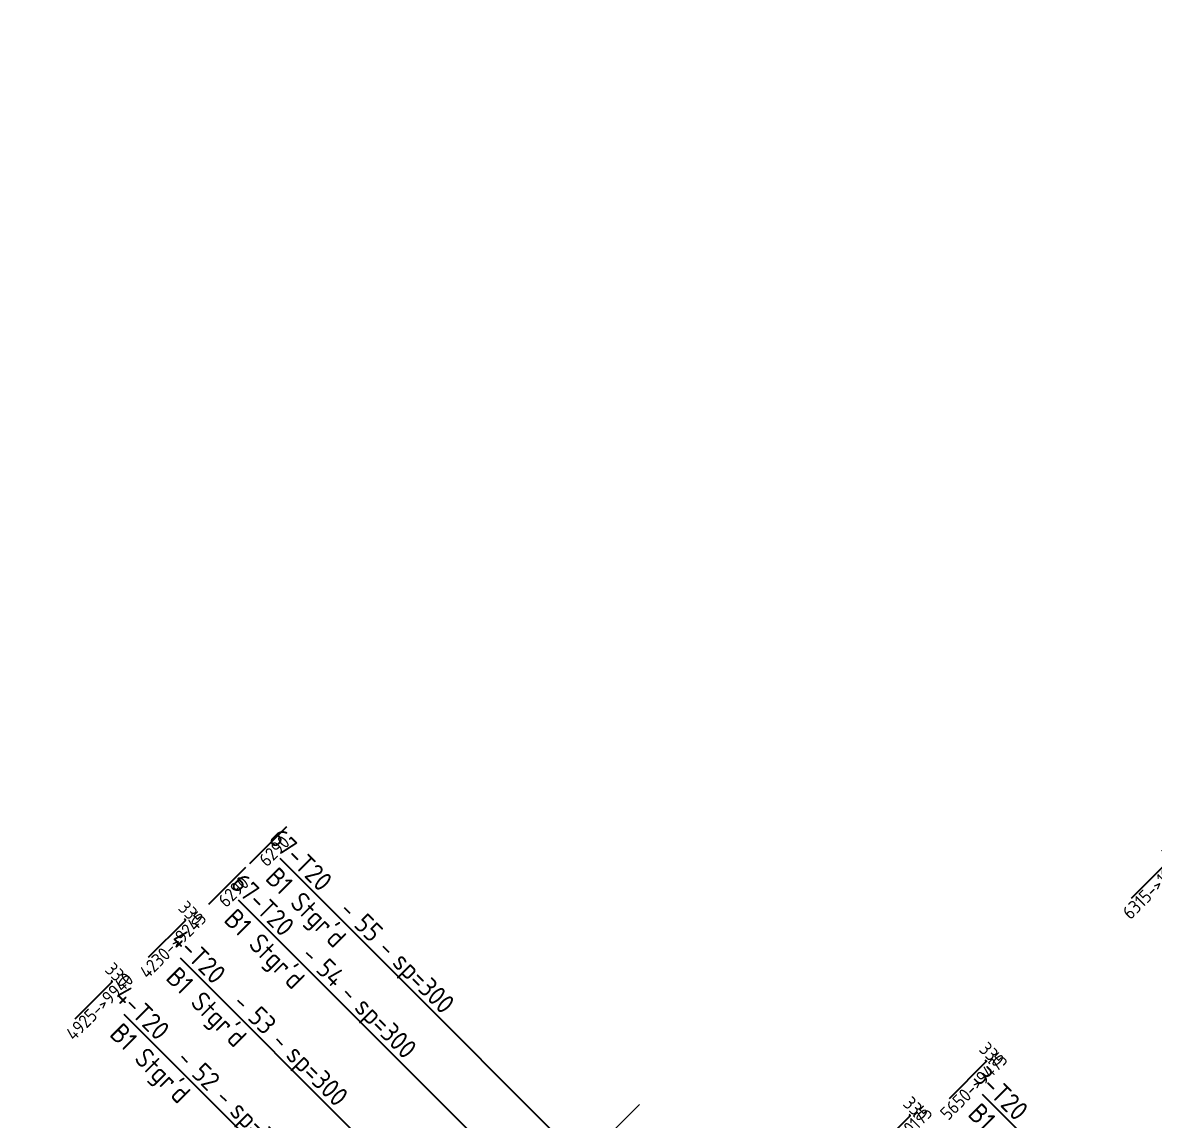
# Model space of a CAD drawing. Extents: x 660761725 to 1323371458, y 2734871439 to 5470067957.
# Drawn here: x 661309906 to 661325178, y 2735068390 to 2735083199 of the extents above; entities that cross this region are included whole.
import ezdxf
from ezdxf.enums import TextEntityAlignment as Align

# ---------------------------------------------------------------- set-up
doc = ezdxf.new("R2010")
doc.units = 0
doc.linetypes.add('AXES', pattern=[1.95, 1.2, -0.25, 0.25, -0.25])
doc.linetypes.add('sbp_axis_short', pattern=[10, 5, -2.5, 0, -2.5])
doc.layers.add('A-FLOR-PATT', color=7, linetype='Continuous', lineweight=15)
doc.layers.add('S-GRID', color=7, linetype='Continuous', lineweight=9)
for name, color, linetype in [('S-AXIS', 20, 'AXES'), ('S-RDIMO', 8, 'Continuous'), ('S-RSYMB', 7, 'Continuous'), ('S-SIMPLETEXT', 7, 'Continuous')]:
    doc.layers.add(name, color=color, linetype=linetype)
doc.styles.add('ARMACAD', font='isocp.shx')

# ---------------------------------------------------------------- blocks, each defined once
blk = doc.blocks.new('I am… All Range.')
at = {"layer": 'S-GRID', "color": 8, "linetype": 'sbp_axis_short', "lineweight": 13, "ltscale": 150}
blk.add_line((662607615.9, 2734529423.5), (662643100.4, 2734564908.1), dxfattribs=at)
blk = doc.blocks.new('I am… Atomic.')
at = {"layer": 'A-FLOR-PATT', "transparency": 33554600}
h = blk.add_hatch(dxfattribs=at)
h.set_pattern_fill('ANSI31', color=8, scale=50, angle=30, style=0)
edge = h.paths.add_edge_path()
edge.add_line((662389968, 2734579123), (662390008, 2734579503))
edge.add_line((662342115, 2734544593), (662390008, 2734579503))
edge.add_line((662363196, 2734559608), (662389968, 2734579123))
edge.add_line((662362418, 2734559041), (662363720, 2734559990))
edge.add_line((662346720, 2734547599), (662362784, 2734559308))
edge.add_line((662345822, 2734546943), (662347578, 2734548224))
edge.add_line((662342293, 2734544371), (662346307, 2734547298))
edge.add_line((662325865, 2734528371), (662342115, 2734544593))
edge.add_line((662340491, 2734542572), (662342150, 2734544229))
edge.add_line((662339422, 2734541505), (662341320, 2734543400))
edge.add_line((662336598, 2734538686), (662340137, 2734542219))
edge.add_line((662332706, 2734534801), (662336244, 2734538332))
edge.add_line((662332253, 2734534348), (662332783, 2734534877))
edge.add_line((662326312, 2734528418), (662332352, 2734534447))
edge.add_line((662325865, 2734528371), (662326312, 2734528418))
h = blk.add_hatch(dxfattribs=at)
h.set_pattern_fill('ANSI31', color=8, scale=50, angle=30, style=0)
edge = h.paths.add_edge_path()
edge.add_line((662389968, 2734579123), (662390008, 2734579503))
edge.add_line((662390179, 2734578973), (662393574, 2734576559))
edge.add_line((662390390, 2734578823), (662389968, 2734579123))
edge.add_line((662401600, 2734571260), (662390008, 2734579503))
edge.add_line((662401045, 2734570742), (662400997, 2734571281))
edge.add_line((662400997, 2734571281), (662391834, 2734577796))
edge.add_line((662401632, 2734570910), (662401600, 2734571260))
edge.add_line((662398386, 2734568087), (662401045, 2734570742))
edge.add_line((662378066, 2734545768), (662383150, 2734551353))
edge.add_line((662383150, 2734551353), (662388235, 2734556938))
edge.add_line((662388235, 2734556938), (662393319, 2734562522))
edge.add_line((662393319, 2734562522), (662398404, 2734568107))
edge.add_line((662377177, 2734544792), (662378390, 2734546124))
edge.add_line((662345220, 2734509691), (662350638, 2734515642))
edge.add_line((662350638, 2734515642), (662356056, 2734521594))
edge.add_line((662356056, 2734521594), (662361474, 2734527545))
edge.add_line((662361474, 2734527545), (662366893, 2734533496))
edge.add_line((662366893, 2734533496), (662372311, 2734539447))
edge.add_line((662372311, 2734539447), (662377729, 2734545399))
edge.add_line((662345268, 2734509156), (662400082, 2734569363))
edge.add_line((662401419, 2734570691), (662400941, 2734570214))
edge.add_line((662400082, 2734569363), (662401632, 2734570910))
h = blk.add_hatch(dxfattribs=at)
h.set_pattern_fill('ANSI31', color=8, scale=50, angle=30, style=0)
edge = h.paths.add_edge_path()
edge.add_line((662345468, 2734510143), (662345661, 2734509589))
edge.add_line((662345220, 2734509691), (662350638, 2734515642))
edge.add_line((662350638, 2734515642), (662356056, 2734521594))
edge.add_line((662356056, 2734521594), (662361474, 2734527545))
edge.add_line((662361474, 2734527545), (662366893, 2734533496))
edge.add_line((662366893, 2734533496), (662372311, 2734539447))
edge.add_line((662372311, 2734539447), (662377729, 2734545399))
edge.add_line((662345268, 2734509156), (662400082, 2734569363))
blk = doc.blocks.new('cadf_10')
at = {"color": 1}
for p, q in [((-4.16, 1.2), (-5.64, 1.2)), ((4.16, 1.2), (5.64, 1.2))]:
    blk.add_line(p, q, dxfattribs=at)
at = {"style": 'ARMACAD'}
for tag, p in [('$COM1', (-10.94, 2.54)), ('$COM2', (-9.76, -5.3))]:
    blk.add_attdef(tag, text='', height=3.5, dxfattribs=at).set_placement(p, align=Align.BOTTOM_RIGHT)
at = {"color": 1, "style": 'ARMACAD'}
blk.add_attdef('$NUM', text='', height=3.5, dxfattribs=at).set_placement((0, 0), align=Align.CENTER)
blk = doc.blocks.new('*U435', base_point=(661311932, 2735070756))
at = {"layer": 'S-RSYMB'}
blk.add_lwpolyline([(661311696, 2735070496), (661312194, 2735070994, 0.414214), (661312194, 2735071003), (661312182, 2735071015)], format="xyb", dxfattribs=at)
at = {"layer": 'S-RSYMB', "style": 'ARMACAD'}
for tag, rotation, p in [('D1', 315, (661312270, 2735071090)), ('D0', 45, (661312026, 2735070664))]:
    blk.add_attdef(tag, text='', height=180, rotation=rotation, dxfattribs=at).set_placement(p, align=Align.MIDDLE_CENTER)
blk = doc.blocks.new('*U436', base_point=(661313243, 2735072067))
at = {"layer": 'S-RSYMB'}
blk.add_lwpolyline([(661313008, 2735071807), (661313506, 2735072305, 0.414214), (661313506, 2735072314), (661313493, 2735072327)], format="xyb", dxfattribs=at)
at = {"layer": 'S-RSYMB', "style": 'ARMACAD'}
for tag, rotation, p in [('D1', 315, (661313581, 2735072402)), ('D0', 45, (661313338, 2735071974))]:
    blk.add_attdef(tag, text='', height=180, rotation=rotation, dxfattribs=at).set_placement(p, align=Align.MIDDLE_CENTER)
blk = doc.blocks.new('*U437', base_point=(661312732, 2735071556))
at = {"layer": 'S-RSYMB'}
blk.add_lwpolyline([(661312732, 2735071306), (661313232, 2735071806)], dxfattribs=at)
at = {"layer": 'S-RSYMB', "style": 'ARMACAD'}
blk.add_attdef('D0', text='', height=180, rotation=45, dxfattribs=at).set_placement((661313063, 2735071475), align=Align.MIDDLE_CENTER)
blk = doc.blocks.new('*U438', base_point=(661313784, 2735072608))
at = {"layer": 'S-RSYMB'}
blk.add_lwpolyline([(661313784, 2735072358), (661314284, 2735072858)], dxfattribs=at)
at = {"layer": 'S-RSYMB', "style": 'ARMACAD'}
blk.add_attdef('D0', text='', height=180, rotation=45, dxfattribs=at).set_placement((661314115, 2735072526), align=Align.MIDDLE_CENTER)
blk = doc.blocks.new('*U443', base_point=(661321918, 2735068081))
at = {"layer": 'S-RSYMB'}
blk.add_lwpolyline([(661321682, 2735067822), (661322180, 2735068320, 0.414214), (661322180, 2735068328), (661322169, 2735068340)], format="xyb", dxfattribs=at)
at = {"layer": 'S-RSYMB', "style": 'ARMACAD'}
for tag, rotation, p in [('D1', 315, (661322256, 2735068415)), ('D0', 45, (661322012, 2735067989))]:
    blk.add_attdef(tag, text='', height=180, rotation=rotation, dxfattribs=at).set_placement(p, align=Align.MIDDLE_CENTER)
blk = doc.blocks.new('*U444', base_point=(661323789, 2735069952))
at = {"layer": 'S-RSYMB'}
blk.add_lwpolyline([(661323554, 2735069692), (661324052, 2735070190, 0.414214), (661324052, 2735070199), (661324039, 2735070212)], format="xyb", dxfattribs=at)
at = {"layer": 'S-RSYMB', "style": 'ARMACAD'}
for tag, rotation, p in [('D1', 315, (661324127, 2735070287)), ('D0', 45, (661323884, 2735069860))]:
    blk.add_attdef(tag, text='', height=180, rotation=rotation, dxfattribs=at).set_placement(p, align=Align.MIDDLE_CENTER)
blk = doc.blocks.new('*U450', base_point=(661326360, 2735072523))
at = {"layer": 'S-RSYMB'}
blk.add_lwpolyline([(661326123, 2735072265), (661326622, 2735072763, 0.414214), (661326622, 2735072771), (661326612, 2735072781)], format="xyb", dxfattribs=at)
at = {"layer": 'S-RSYMB', "style": 'ARMACAD'}
for tag, rotation, p in [('D1', 315, (661326698, 2735072857)), ('D0', 45, (661326454, 2735072433))]:
    blk.add_attdef(tag, text='', height=180, rotation=rotation, dxfattribs=at).set_placement(p, align=Align.MIDDLE_CENTER)

msp = doc.modelspace()

# ---------------------------------------------------------------- linework, layer by layer
at = {"layer": 'S-RDIMO'}
for p, q in [((661322164.55999589, 2735060449.83529902), (661312036.63242114, 2735070577.76346779)), ((661321300.33725679, 2735059797.17157221), (661311278.18916237, 2735069819.32025385)), ((661327395.73652458, 2735064203.53715086), (661322859.63726377, 2735068739.63667822))]:
    msp.add_line(p, q, dxfattribs=at)
for points in [[(661324246.40927088, 2735061054.21007299), (661313379.7445159, 2735071920.87548399)], [(661323581.27724254, 2735060600.63704681), (661312820.39195979, 2735071361.52296114)]]:
    msp.add_lwpolyline(points, dxfattribs=at)

# ---------------------------------------------------------------- block references
at = {"layer": 'S-AXIS'}
for name, p in [('I am… All Range.', (-1324871.7642616, 503695.42974043)), ('I am… Atomic.', (-1037661.14473069, 503695.42974043))]:
    msp.add_blockref(name, p, dxfattribs=at)
at = {"layer": 'S-RSYMB'}
for name, p, values in [('*U438', (661312971.02351654, 2735072106.7245779), {'D0': '6290'}), ('*U450', (661325105.13721204, 2735071647.405725, 0.00000001), {'D0': '6315->11730', 'D1': '330'}), ('*U437', (661312420.30428076, 2735071556.00537395), {'D0': '6290'}), ('*U436', (661311839.36106086, 2735070850.56357718, 0.00000001), {'D0': '4230->9245', 'D1': '330'}), ('*U435', (661310850.57866096, 2735070019.62325478, 0.00000001), {'D0': '4925->9940', 'D1': '330'}), ('*U444', (661322646.86433029, 2735068944.10634613, 0.00000001), {'D0': '5650->9475', 'D1': '330'}), ('*U443', (661321620.1209209, 2735068211.20956421, 0.00000001), {'D0': '6345->10175', 'D1': '330'})]:
    msp.add_blockref(name, p, dxfattribs=at).add_auto_attribs(values)
at = {"layer": 'S-SIMPLETEXT'}
ref = msp.add_blockref('cadf_10', (661314483.90555704, 2735070896.26389408), dxfattribs=dict(at, xscale=74.99999998083516, yscale=75, zscale=75, rotation=314.9999983257133))
ref.add_attrib('$NUM', '55', dxfattribs={"color": 1, "height": 262.5, "rotation": 315, "style": 'ARMACAD', "flags": 2}).set_placement((661314483.90555704, 2735070896.26389408), align=Align.CENTER)
ref.add_attrib('$COM1', '67-T20         sp=300', dxfattribs={"height": 262.5, "rotation": 315, "style": 'ARMACAD', "flags": 2}).set_placement((661315573.26955175, 2735069806.89983511), align=Align.RIGHT)
ref = msp.add_blockref('cadf_10', (661313972.78380656, 2735070288.68056202), dxfattribs=dict(at, xscale=74.99999998083516, yscale=75, zscale=75, rotation=314.9999983257133))
ref.add_attrib('$NUM', '54', dxfattribs={"color": 1, "height": 262.5, "rotation": 315, "style": 'ARMACAD', "flags": 2}).set_placement((661313972.78380656, 2735070288.68056202), align=Align.CENTER)
ref.add_attrib('$COM1', '67-T20         sp=300', dxfattribs={"height": 262.5, "rotation": 315, "style": 'ARMACAD', "flags": 2}).set_placement((661315062.14780128, 2735069199.316504), align=Align.RIGHT)
ref = msp.add_blockref('cadf_10', (661313047.98570001, 2735069645.95964622), dxfattribs=dict(at, xscale=74.99999998083517, yscale=75, zscale=75, rotation=314.9999983257132))
ref.add_attrib('$NUM', '53', dxfattribs={"color": 1, "height": 262.5, "rotation": 315, "style": 'ARMACAD', "flags": 2}).set_placement((661313047.98570001, 2735069645.95964622), align=Align.CENTER)
ref.add_attrib('$COM1', '4-T20         sp=300', dxfattribs={"height": 262.5, "rotation": 315, "style": 'ARMACAD', "flags": 2}).set_placement((661314137.34969485, 2735068556.59558678), align=Align.RIGHT)
ref = msp.add_blockref('cadf_10', (661312289.54244149, 2735068887.51643085), dxfattribs=dict(at, xscale=74.99999998083516, yscale=75, zscale=75, rotation=314.9999983257133))
ref.add_attrib('$NUM', '52', dxfattribs={"color": 1, "height": 262.5, "rotation": 315, "style": 'ARMACAD', "flags": 2}).set_placement((661312289.54244149, 2735068887.51643085), align=Align.CENTER)
ref.add_attrib('$COM1', '4-T20         sp=300', dxfattribs={"height": 262.5, "rotation": 315, "style": 'ARMACAD', "flags": 2}).set_placement((661313378.9064362, 2735067798.15237188), align=Align.RIGHT)
ref = msp.add_blockref('cadf_10', (661323875.70400774, 2735067803.11939001), dxfattribs=dict(at, xscale=74.99999998083516, yscale=75, zscale=75, rotation=314.9999983257133))
ref.add_attrib('$NUM', '61', dxfattribs={"color": 1, "height": 262.5, "rotation": 315, "style": 'ARMACAD', "flags": 2}).set_placement((661323875.70400774, 2735067803.11939001), align=Align.CENTER)
ref.add_attrib('$COM1', '3-T20         sp=300', dxfattribs={"height": 262.5, "rotation": 315, "style": 'ARMACAD', "flags": 2}).set_placement((661324965.06800246, 2735066713.75533104), align=Align.RIGHT)

# ---------------------------------------------------------------- texts
at = {"layer": 'S-SIMPLETEXT', "style": 'ARMACAD'}
for p in [(661314109.53154337, 2735070698.06038284), (661313550.17898679, 2735070138.70785999), (661312766.4194479, 2735069354.94836712), (661312007.97618949, 2735068596.50515223), (661323589.4242909, 2735067516.82157612)]:
    msp.add_text("B1 Stgr'd", height=262.5, rotation=315, dxfattribs=at).set_placement(p, align=Align.RIGHT)

doc.saveas('drawing.dxf')
